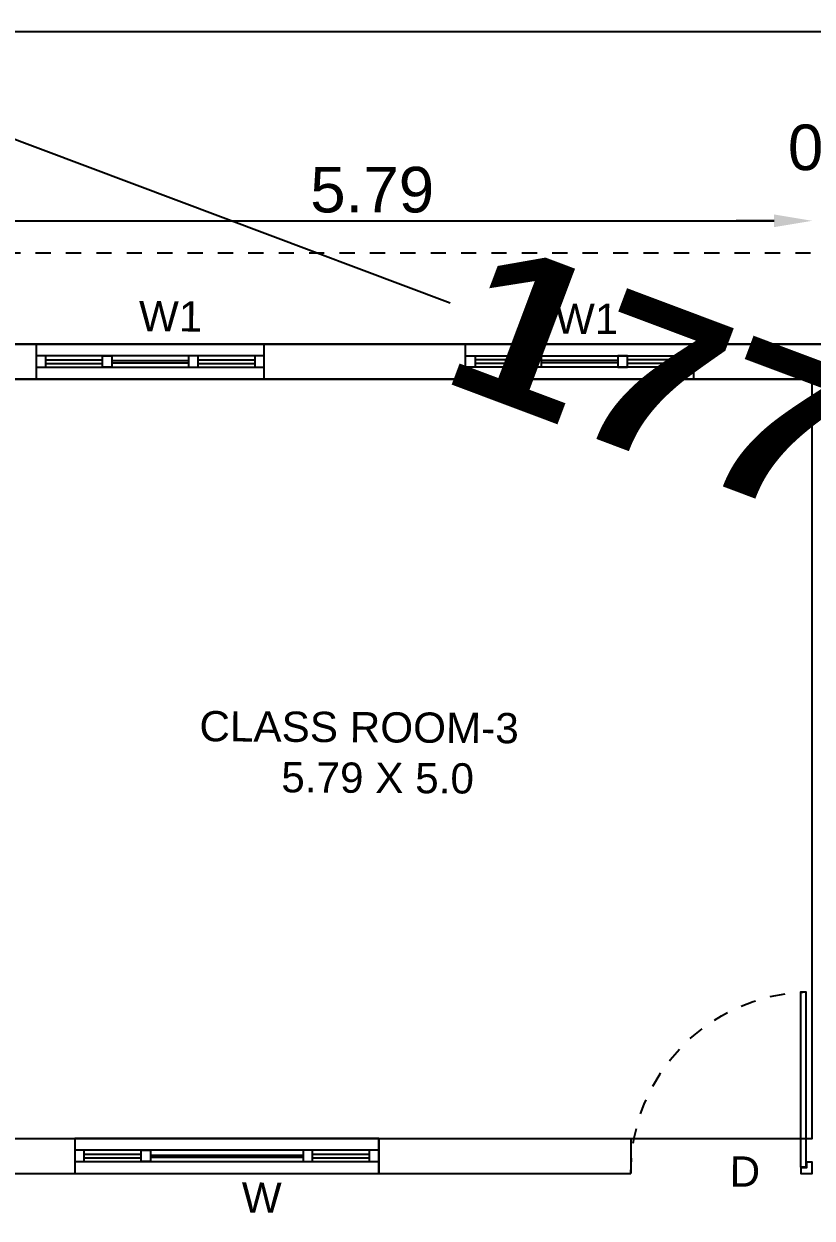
# Model space of a CAD drawing. Header units: metres. Extents: x 0 to 2048, y 111 to 219.
# Drawn here: x 1842.28 to 1847.47, y 171.58 to 179.44 of the extents above; entities that cross this region are included whole.
import ezdxf

# ---------------------------------------------------------------- set-up
doc = ezdxf.new("R2010")
doc.units = ezdxf.units.M
doc.header["$LTSCALE"] = 0.5
doc.header["$MEASUREMENT"] = 0
doc.header["$PDMODE"] = 3
doc.linetypes.add('( Dashed )', pattern=[0.75, 0.5, -0.25])
doc.linetypes.add('HIDDEN2', pattern=[0.1875, 0.125, -0.0625])
doc.layers.add('BLK_1_FLR_0_BLT_UP_AREA', color=27, linetype='Continuous')
doc.layers.add('BLK_1_FLR_0_REGULAR_ROOM_1', color=3, linetype='Continuous')
doc.layers.add('layout bou', color=1, linetype='Continuous', lineweight=60)
doc.layers.add('layout bou @ 1', color=1, linetype='Continuous', lineweight=60)
doc.styles.add('200LT_S', font='arial.ttf', dxfattribs={"height": 0.3})
doc.styles.add('PATTA & SITE', font='arial.ttf', dxfattribs={"height": 1.5})
doc.styles.get("Standard").update_dxf_attribs({"font": ''})
doc.styles.get('Standard').set_extended_font_data('Arial Black')
doc.dimstyles.new('Building Arrow', dxfattribs={"dimscale": 0, "dimtxt": 1, "dimasz": 1, "dimexe": 0.18, "dimexo": 0.0625, "dimgap": 0.09, "dimtad": 0, "dimdec": 1, "dimzin": 0, "dimdsep": 46, "dimtxsty": 'Standard', "dimcen": 0.09, "dimse1": 1, "dimse2": 1, "dimclrt": 7, "dimadec": 1, "dimazin": 0, "dimtfac": 1, "dimtdec": 1, "dimtofl": 0, "dimtmove": 0, "dimatfit": 3, "dimfxl": 0, "dimtolj": 1, "dimtzin": 0, "dimarcsym": 0})

# ---------------------------------------------------------------- blocks, each defined once
blk = doc.blocks.new('*D9')
at = {"layer": 'Defpoints', "color": 0, "lineweight": -3}
for p in [(1764.1257, 208.0316), (1764.1257, 208.0316), (1929.9765, 145.7045)]:
    blk.add_point(p, dxfattribs=at)
at = {"layer": 'layout bou', "color": 0, "lineweight": -2}
for p, q in [((1765.0618, 207.6799), (1845.0867, 177.6063)), ((1929.0405, 146.0562), (1849.0155, 176.1298))]:
    blk.add_line(p, q, dxfattribs=at)
at = {"layer": 'layout bou', "color": 0, "lineweight": -3}
for points in [[(1765.1204, 207.8359), (1765.0031, 207.5239), (1764.1257, 208.0316)], [(1929.0991, 146.2122), (1928.9818, 145.9002), (1929.9765, 145.7045)]]:
    blk.add_solid(points, dxfattribs=at)
at = {"layer": 'layout bou', "color": 7, "lineweight": 15, "insert": (1847.0511, 176.868), "char_height": 1, "attachment_point": 5, "rotation": 339.40364}
blk.add_mtext('\\A1;177.2', dxfattribs=at)

msp = doc.modelspace()

# ---------------------------------------------------------------- linework, layer by layer
at = {"color": 7, "lineweight": -3}
for p, q in [((1822.67887, 179.39237), (1852.67887, 179.39237)), ((1841.92887, 178.14642), (1847.21887, 178.14642)), ((1847.21887, 178.14642), (1846.96887, 178.14642))]:
    msp.add_line(p, q, dxfattribs=at)
at = {"linetype": '( Dashed )', "lineweight": -3, "ltscale": 0.0008}
msp.add_line((1825.35887, 177.93467), (1853.52887, 177.93467), dxfattribs=at)
at = {"color": 0, "lineweight": -3}
for p, q in [((1822.42887, 177.33467), (1852.92887, 177.33467)), ((1822.42887, 177.33467), (1852.92887, 177.33467)), ((1841.67887, 177.10467), (1847.46887, 177.10467)), ((1841.67887, 172.10467), (1846.27504, 172.10467)), ((1846.27504, 172.10467), (1846.27504, 171.87467)), ((1841.44887, 171.87467), (1846.27504, 171.87467))]:
    msp.add_line(p, q, dxfattribs=at)
at = {"color": 8, "lineweight": -3}
msp.add_line((1822.42887, 177.33467), (1852.92887, 177.33467), dxfattribs=at)
at = {"lineweight": -3}
for p, q in [((1843.86338, 177.33467, 0), (1842.36338, 177.33467, 0)), ((1845.18898, 177.33467, 0), (1846.68898, 177.33467, 0)), ((1842.4256, 177.23212, 0), (1842.79891, 177.23212, 0)), ((1842.86113, 177.22593, 0), (1843.36563, 177.22592, 0)), ((1843.42785, 177.23212, 0), (1843.80116, 177.23212, 0)), ((1845.62451, 177.23212, 0), (1845.2512, 177.23212, 0)), ((1846.19123, 177.22593, 0), (1845.68673, 177.22592, 0)), ((1846.62676, 177.23212, 0), (1846.25345, 177.23212, 0)), ((1842.4256, 177.20723, 0), (1842.79891, 177.20723, 0)), ((1842.86113, 177.21099, 0), (1843.36563, 177.21099, 0)), ((1843.42785, 177.20723, 0), (1843.80116, 177.20723, 0)), ((1845.62451, 177.20723, 0), (1845.2512, 177.20723, 0)), ((1846.19123, 177.21099, 0), (1845.68673, 177.21099, 0)), ((1846.62676, 177.20723, 0), (1846.25345, 177.20723, 0)), ((1844.61716, 172.10467, 0), (1842.61716, 172.10467)), ((1844.61716, 172.10467, 0), (1844.61716, 171.87467, 0)), ((1842.67937, 172.00212, 0), (1843.05269, 172.00212, 0)), ((1842.67937, 171.97723, 0), (1843.05269, 171.97723, 0)), ((1843.11491, 171.99593, 0), (1844.1194, 171.99593, 0)), ((1843.11491, 171.98099, 0), (1844.1194, 171.98099, 0)), ((1844.18162, 172.00212, 0), (1844.55494, 172.00212, 0)), ((1844.18162, 171.97723, 0), (1844.55494, 171.97723, 0))]:
    msp.add_line(p, q, dxfattribs=at)
at = {"lineweight": -3, "elevation": 0}
for points in [[(1842.36338, 177.33467), (1842.36338, 177.10467), (1843.86338, 177.10467), (1843.86338, 177.33467)], [(1846.68898, 177.33467), (1846.68898, 177.10467), (1845.18898, 177.10467), (1845.18898, 177.33467)]]:
    msp.add_lwpolyline(points, dxfattribs=at)
for points in [[(1842.36338, 177.18234), (1842.4256, 177.18234), (1842.4256, 177.257), (1842.36338, 177.257)], [(1842.36338, 177.18234), (1843.86338, 177.18234), (1843.86338, 177.257), (1842.36338, 177.257)], [(1842.86113, 177.18234), (1842.79891, 177.18234), (1842.79891, 177.257), (1842.86113, 177.257)], [(1843.36563, 177.18234), (1843.42785, 177.18234), (1843.42785, 177.257), (1843.36563, 177.257)], [(1843.80116, 177.18234), (1843.86338, 177.18234), (1843.86338, 177.257), (1843.80116, 177.257)], [(1845.2512, 177.18234), (1845.18898, 177.18234), (1845.18898, 177.257), (1845.2512, 177.257)], [(1846.68898, 177.18234), (1845.18898, 177.18234), (1845.18898, 177.257), (1846.68898, 177.257)], [(1845.68673, 177.18234), (1845.62451, 177.18234), (1845.62451, 177.257), (1845.68673, 177.257)], [(1846.19123, 177.18234), (1846.25345, 177.18234), (1846.25345, 177.257), (1846.19123, 177.257)], [(1846.68898, 177.18234), (1846.62676, 177.18234), (1846.62676, 177.257), (1846.68898, 177.257)]]:
    msp.add_lwpolyline(points, close=True, dxfattribs=at)
at = {"lineweight": -3, "extrusion": (-3.301e-13, -2.604e-13, -1), "elevation": 0}
for points in [[(-1847.42655, 171.917), (-1847.3942, 171.917), (-1847.3942, 173.06929), (-1847.42655, 173.06929)], [(-1847.3942, 171.91202), (-1847.3942, 171.87469), (-1847.46886, 171.87469), (-1847.46886, 171.94935), (-1847.43153, 171.94935), (-1847.43153, 171.91202)]]:
    msp.add_lwpolyline(points, close=True, dxfattribs=at)
at = {"lineweight": -3}
msp.add_lwpolyline([(1842.61716, 172.10467), (1842.61716, 171.87467), (1844.61716, 171.87467), (1844.61716, 172.10467)], dxfattribs=at)
for points in [[(1842.61716, 171.95234), (1842.67937, 171.95234), (1842.67937, 172.027), (1842.61716, 172.027)], [(1842.61716, 171.95234), (1844.61716, 171.95234), (1844.61716, 172.027), (1842.61716, 172.027)], [(1843.11491, 171.95234), (1843.05269, 171.95234), (1843.05269, 172.027), (1843.11491, 172.027)], [(1844.1194, 171.95234), (1844.18162, 171.95234), (1844.18162, 172.027), (1844.1194, 172.027)], [(1844.55494, 171.95234), (1844.61716, 171.95234), (1844.61716, 172.027), (1844.55494, 172.027)]]:
    msp.add_lwpolyline(points, close=True, dxfattribs=at)
at = {"linetype": 'HIDDEN2', "lineweight": -3, "extrusion": (-3.301e-13, -2.604e-13, -1)}
msp.add_arc((-1847.46384, 171.88105), 1.18883, 359.693399, 88.202395, dxfattribs=at)
at = {"color": 7, "lineweight": -3}
msp.add_solid([(1847.21887, 178.18808), (1847.21887, 178.10475), (1847.46887, 178.14642)], dxfattribs=at)
msp.add_solid([(1847.21887, 178.18808), (1847.21887, 178.10475), (1847.46887, 178.14642)], dxfattribs=at)
at = {"layer": 'BLK_1_FLR_0_BLT_UP_AREA', "color": 27, "lineweight": -3, "ltscale": 3}
msp.add_lwpolyline([(1825.35887, 162.08467), (1825.35887, 159.08467), (1830.23487, 159.08467), (1830.23487, 162.08467), (1837.67887, 162.08467), (1837.67887, 149.88467), (1852.92887, 149.88467), (1852.92887, 177.33467), (1822.42887, 177.33467), (1822.42887, 162.08467)], close=True, dxfattribs=at)
at = {"layer": 'BLK_1_FLR_0_REGULAR_ROOM_1', "color": 3, "lineweight": -3, "ltscale": 3}
msp.add_lwpolyline([(1841.67887, 172.10467), (1847.46887, 172.10467), (1847.46887, 177.10467), (1841.67887, 177.10467)], close=True, dxfattribs=at)

# ---------------------------------------------------------------- texts
at = {"lineweight": -3, "style": 'PATTA & SITE'}
for s, height, p in [('W1', 0.199101, (1843.03819, 177.41987, 0)), ('W1', 0.199101, (1845.77528, 177.4033, 0)), ('    CLASS ROOM-3', 0.1991007, (1843.12745, 174.72241)), ('           5.79 X 5.0', 0.1991007, (1843.12525, 174.38976)), ('D', 0.1991, (1846.92563, 171.78831, 0)), ('W', 0.1991, (1843.7148, 171.61684, 0))]:
    msp.add_text(s, height=height, rotation=359.619539, dxfattribs=at).set_placement(p)
at = {"lineweight": -3, "char_height": 0.3, "attachment_point": 5, "style": '200LT_S'}
for s, insert in [('0.23', (1847.71735, 178.62797)), ('5.79', (1844.57387, 178.34959))]:
    msp.add_mtext(s, dxfattribs=dict(at, insert=insert))

# ---------------------------------------------------------------- dimensions: what is measured, and where the dimension line sits
at = {"layer": 'layout bou @ 1', "color": 8, "lineweight": 15}
dim = msp.add_aligned_dim(p1=(1929.97654, 145.70445), p2=(1764.12569, 208.03165), distance=0, dimstyle='Building Arrow', override={"dimscale": 1, "dimtix": 0, "dimtofl": 0, "dimtmove": 0, "dimatfit": 3}, dxfattribs=at)
dim.commit()
dim.dimension.update_dxf_attribs({"geometry": '*D9', "text_midpoint": (1847.05112, 176.86805)})

doc.saveas('drawing.dxf')
